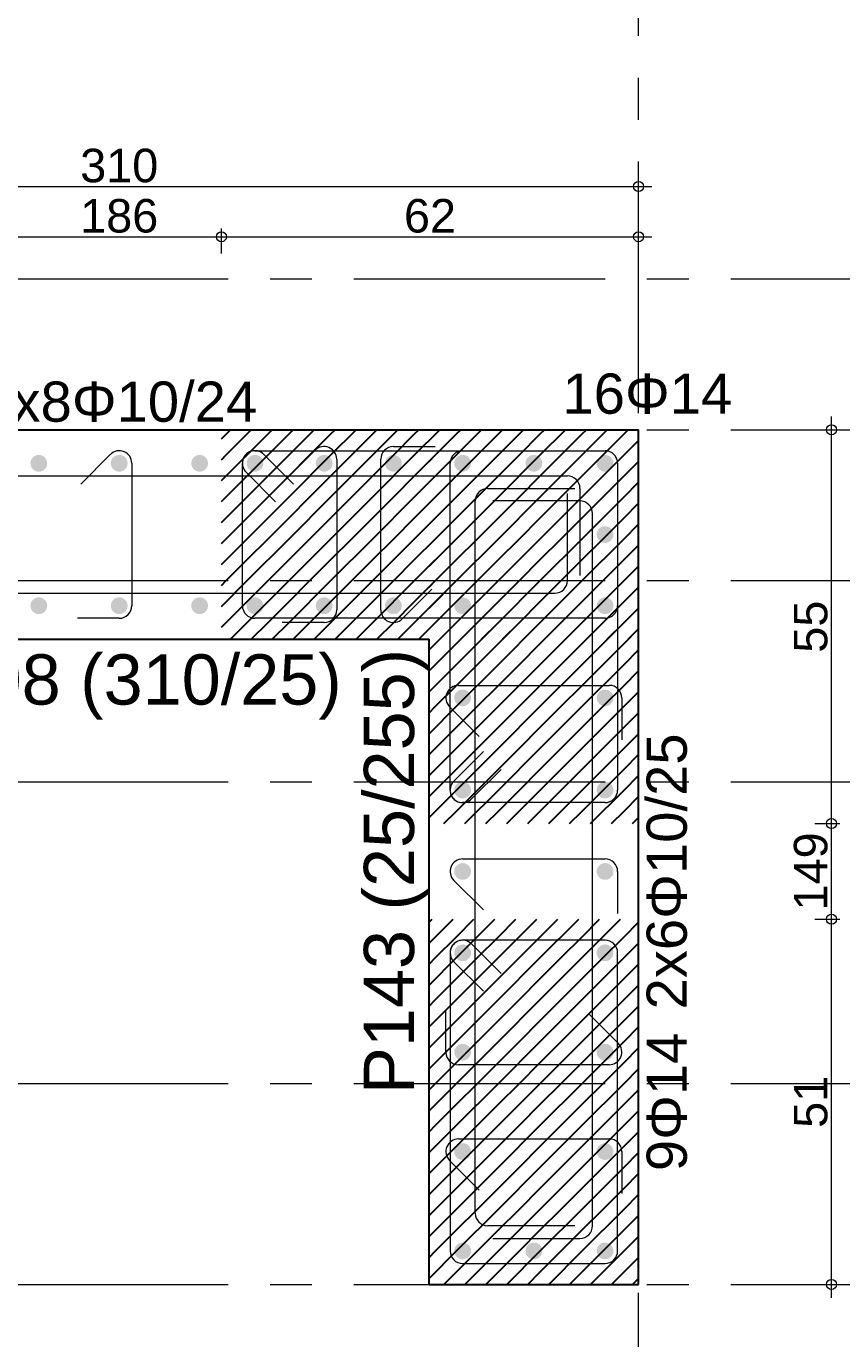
# Model space of a CAD drawing. Header units: millimetres. Extents: x 2232 to 85269, y -3593 to 5869.
# Drawn here: x 26663.6 to 26907, y 4460.7 to 4852.3 of the extents above; entities that cross this region are included whole.
import ezdxf

# ---------------------------------------------------------------- set-up
doc = ezdxf.new("R2010")
doc.units = ezdxf.units.MM
doc.linetypes.add('CENTER2', pattern=[112.5, 75, -12.5, 12.5, -12.5])
doc.linetypes.add('DASHDOT2', pattern=[12.7, 6.35, -3.175, 0, -3.175])
doc.layers.add('aks', color=251, linetype='DASHDOT2', lineweight=35)
for name, color, linetype in [('Donatı Yazısı', 7, 'Continuous'), ('Donatı Çizgisi', 7, 'Continuous'), ('Kolon', 7, 'Continuous'), ('Ölçülendirme', 7, 'Continuous')]:
    doc.layers.add(name, color=color, linetype=linetype)
doc.styles.add('arial_1_18', font='arial.ttf', dxfattribs={"height": 0.2})

# ---------------------------------------------------------------- blocks, each defined once
blk = doc.blocks.new('IDE999Entity6845')
at = {"layer": 'aks', "color": 250, "linetype": 'CENTER2', "lineweight": 5}
blk.add_lwpolyline([(14629.32, 200), (14629.32, 2530)], dxfattribs=at)

msp = doc.modelspace()

# ---------------------------------------------------------------- hatches: boundary and pattern name
at = {"layer": 'Donatı Çizgisi', "linetype": 'Continuous', "lineweight": 5}
h = msp.add_hatch(color=5, dxfattribs=at)
edge = h.paths.add_edge_path(flags=0)
edge.add_arc((26667.37, 4721.87), 2.5, 0, 360)
h = msp.add_hatch(color=5, dxfattribs=at)
edge = h.paths.add_edge_path(flags=0)
edge.add_arc((26691.37, 4721.87), 2.5, 0, 360)
h = msp.add_hatch(color=5, dxfattribs=at)
edge = h.paths.add_edge_path(flags=0)
edge.add_arc((26715.37, 4721.87), 2.5, 0, 360)
h = msp.add_hatch(color=5, dxfattribs=at)
edge = h.paths.add_edge_path(flags=0)
edge.add_arc((26731.87, 4721.87), 2.5, 0, 360)
h = msp.add_hatch(color=5, dxfattribs=at)
edge = h.paths.add_edge_path(flags=0)
edge.add_arc((26752.53, 4721.87), 2.5, 0, 360)
h = msp.add_hatch(color=5, dxfattribs=at)
edge = h.paths.add_edge_path(flags=0)
edge.add_arc((26773.2, 4721.87), 2.5, 0, 360)
h = msp.add_hatch(color=5, dxfattribs=at)
edge = h.paths.add_edge_path(flags=0)
edge.add_arc((26793.87, 4721.87), 2.5, 0, 360)
h = msp.add_hatch(color=5, dxfattribs=at)
edge = h.paths.add_edge_path(flags=0)
edge.add_arc((26815.12, 4721.87), 2.5, 0, 360)
h = msp.add_hatch(color=5, dxfattribs=at)
edge = h.paths.add_edge_path(flags=0)
edge.add_arc((26836.37, 4721.87), 2.5, 0, 360)
h = msp.add_hatch(color=5, dxfattribs=at)
edge = h.paths.add_edge_path(flags=0)
edge.add_arc((26836.37, 4700.62), 2.5, 0, 360)
h = msp.add_hatch(color=5, dxfattribs=at)
edge = h.paths.add_edge_path(flags=0)
edge.add_arc((26667.37, 4679.37), 2.5, 0, 360)
h = msp.add_hatch(color=5, dxfattribs=at)
edge = h.paths.add_edge_path(flags=0)
edge.add_arc((26691.37, 4679.37), 2.5, 0, 360)
h = msp.add_hatch(color=5, dxfattribs=at)
edge = h.paths.add_edge_path(flags=0)
edge.add_arc((26715.37, 4679.37), 2.5, 0, 360)
h = msp.add_hatch(color=5, dxfattribs=at)
edge = h.paths.add_edge_path(flags=0)
edge.add_arc((26731.87, 4679.37), 2.5, 0, 360)
h = msp.add_hatch(color=5, dxfattribs=at)
edge = h.paths.add_edge_path(flags=0)
edge.add_arc((26752.53, 4679.37), 2.5, 0, 360)
h = msp.add_hatch(color=5, dxfattribs=at)
edge = h.paths.add_edge_path(flags=0)
edge.add_arc((26773.2, 4679.37), 2.5, 0, 360)
h = msp.add_hatch(color=5, dxfattribs=at)
edge = h.paths.add_edge_path(flags=0)
edge.add_arc((26793.87, 4679.37), 2.5, 0, 360)
h = msp.add_hatch(color=5, dxfattribs=at)
edge = h.paths.add_edge_path(flags=0)
edge.add_arc((26836.37, 4679.37), 2.5, 0, 360)
h = msp.add_hatch(color=5, dxfattribs=at)
edge = h.paths.add_edge_path(flags=0)
edge.add_arc((26793.87, 4651.87), 2.5, 0, 360)
h = msp.add_hatch(color=5, dxfattribs=at)
edge = h.paths.add_edge_path(flags=0)
edge.add_arc((26836.37, 4651.87), 2.5, 0, 360)
h = msp.add_hatch(color=5, dxfattribs=at)
edge = h.paths.add_edge_path(flags=0)
edge.add_arc((26793.87, 4624.37), 2.5, 0, 360)
h = msp.add_hatch(color=5, dxfattribs=at)
edge = h.paths.add_edge_path(flags=0)
edge.add_arc((26836.37, 4624.37), 2.5, 0, 360)
h = msp.add_hatch(color=5, dxfattribs=at)
edge = h.paths.add_edge_path(flags=0)
edge.add_arc((26793.87, 4600.09), 2.5, 0, 360)
h = msp.add_hatch(color=5, dxfattribs=at)
edge = h.paths.add_edge_path(flags=0)
edge.add_arc((26836.37, 4600.09), 2.5, 0, 360)
h = msp.add_hatch(color=5, dxfattribs=at)
edge = h.paths.add_edge_path(flags=0)
edge.add_arc((26793.87, 4575.82), 2.5, 0, 360)
h = msp.add_hatch(color=5, dxfattribs=at)
edge = h.paths.add_edge_path(flags=0)
edge.add_arc((26836.37, 4575.82), 2.5, 0, 360)
h = msp.add_hatch(color=5, dxfattribs=at)
edge = h.paths.add_edge_path(flags=0)
edge.add_arc((26793.87, 4546.17), 2.5, 0, 360)
h = msp.add_hatch(color=5, dxfattribs=at)
edge = h.paths.add_edge_path(flags=0)
edge.add_arc((26836.37, 4546.17), 2.5, 0, 360)
h = msp.add_hatch(color=5, dxfattribs=at)
edge = h.paths.add_edge_path(flags=0)
edge.add_arc((26793.87, 4516.52), 2.5, 0, 360)
h = msp.add_hatch(color=5, dxfattribs=at)
edge = h.paths.add_edge_path(flags=0)
edge.add_arc((26836.37, 4516.52), 2.5, 0, 360)
h = msp.add_hatch(color=5, dxfattribs=at)
edge = h.paths.add_edge_path(flags=0)
edge.add_arc((26793.87, 4486.87), 2.5, 0, 360)
h = msp.add_hatch(color=5, dxfattribs=at)
edge = h.paths.add_edge_path(flags=0)
edge.add_arc((26815.12, 4486.87), 2.5, 0, 360)
h = msp.add_hatch(color=5, dxfattribs=at)
edge = h.paths.add_edge_path(flags=0)
edge.add_arc((26836.37, 4486.87), 2.5, 0, 360)

# ---------------------------------------------------------------- linework, layer by layer
at = {"layer": 'aks', "color": 250, "linetype": 'CENTER2', "lineweight": 5}
for points in [[(24736.37, 4776.87), (27996.37, 4776.87)], [(24736.37, 4731.87), (27996.37, 4731.87)], [(24736.37, 4686.87), (27996.37, 4686.87)], [(24736.37, 4626.87), (27996.37, 4626.87)], [(24736.37, 4536.87), (27996.37, 4536.87)], [(24736.37, 4476.87), (27996.37, 4476.87)]]:
    msp.add_lwpolyline(points, dxfattribs=at)
at = {"layer": 'Donatı Çizgisi', "color": 1, "linetype": 'Continuous', "lineweight": 5}
for points in [[(26773.2, 4726.87), (26785.7, 4726.87)], [(26679.87, 4715.68), (26688.71, 4724.52)], [(26741.04, 4716.93), (26749.88, 4725.77)], [(26756.28, 4723.12), (26756.28, 4678.12)], [(26769.45, 4678.12), (26769.45, 4723.12)], [(26695.12, 4721.87), (26695.12, 4679.37)], [(26561.37, 4718.12), (26825.12, 4718.12)], [(26801.37, 4714.37), (26827.37, 4714.37)], [(26825.12, 4686.87), (26825.12, 4712.87)], [(26828.87, 4714.37), (26828.87, 4688.37)], [(26797.62, 4498.12), (26797.62, 4710.62)], [(26828.87, 4710.62), (26802.87, 4710.62)], [(26832.62, 4494.37), (26832.62, 4706.87)], [(26784.69, 4684.3), (26775.85, 4675.47)], [(26557.62, 4683.12), (26821.37, 4683.12)], [(26691.37, 4675.62), (26678.87, 4675.62)], [(26752.53, 4674.37), (26740.03, 4674.37)], [(26792.62, 4655.62), (26837.62, 4655.62)], [(26798.8, 4640.38), (26789.96, 4649.22)], [(26841.37, 4651.87), (26841.37, 4639.37)], [(26793.87, 4603.84), (26836.37, 4603.84)], [(26800.05, 4588.6), (26791.21, 4597.44)], [(26840.12, 4600.09), (26840.12, 4587.59)], [(26788.87, 4546.17), (26788.87, 4558.67)], [(26831.43, 4557.66), (26840.27, 4548.82)], [(26837.62, 4542.42), (26792.62, 4542.42)], [(26792.62, 4520.27), (26837.62, 4520.27)], [(26841.37, 4516.52), (26841.37, 4504.02)], [(26798.8, 4505.03), (26789.96, 4513.87)], [(26827.37, 4494.37), (26801.37, 4494.37)], [(26802.87, 4490.62), (26828.87, 4490.62)]]:
    msp.add_lwpolyline(points, dxfattribs=at)
at = {"layer": 'Donatı Çizgisi', "color": 5, "linetype": 'Continuous', "lineweight": 5}
for points in [[(26731.87, 4725.62), (26836.37, 4725.62)], [(26734.52, 4724.52), (26743.36, 4715.68)], [(26793.87, 4725.62), (26836.37, 4725.62)], [(26728.12, 4679.37), (26728.12, 4721.87)], [(26738.05, 4710.38), (26729.21, 4719.22)], [(26790.12, 4624.37), (26790.12, 4721.87)], [(26840.12, 4721.87), (26840.12, 4679.37)], [(26840.12, 4721.87), (26840.12, 4624.37)], [(26836.37, 4675.62), (26731.87, 4675.62)], [(26791.21, 4627.02), (26800.05, 4635.86)], [(26805.36, 4630.55), (26796.52, 4621.72)], [(26836.37, 4620.62), (26793.87, 4620.62)], [(26836.37, 4579.57), (26793.87, 4579.57)], [(26805.36, 4569.63), (26796.52, 4578.47)], [(26790.12, 4575.82), (26790.12, 4486.87)], [(26840.12, 4486.87), (26840.12, 4575.82)], [(26791.21, 4573.17), (26800.05, 4564.33)], [(26793.87, 4483.12), (26836.37, 4483.12)]]:
    msp.add_lwpolyline(points, dxfattribs=at)
at = {"layer": 'Donatı Çizgisi', "color": 1, "linetype": 'Continuous', "lineweight": 5}
for centre, start, end in [((26752.53, 4723.12), 0, 135), ((26773.2, 4723.12), 90, 180), ((26691.37, 4721.87), 0, 135), ((26825.12, 4714.37), 0, 90), ((26801.37, 4710.62), 90, 180), ((26828.87, 4706.87), 0, 90), ((26821.37, 4686.87), 270, 0), ((26691.37, 4679.37), 270, 0), ((26752.53, 4678.12), 270, 0), ((26773.2, 4678.12), 180, 315), ((26792.62, 4651.87), 90, 225), ((26837.62, 4651.87), 0, 90), ((26793.87, 4600.09), 90, 225), ((26836.37, 4600.09), 0, 90), ((26837.62, 4546.17), 270, 45), ((26792.62, 4546.17), 180, 270), ((26792.62, 4516.52), 90, 225), ((26837.62, 4516.52), 0, 90), ((26801.37, 4498.12), 180, 270), ((26828.87, 4494.37), 270, 0)]:
    msp.add_arc(centre, 3.75, start, end, dxfattribs=at)
at = {"layer": 'Donatı Çizgisi', "color": 5, "linetype": 'Continuous', "lineweight": 5}
for centre, start, end in [((26731.87, 4721.87), 90, 225), ((26731.87, 4721.87), 45, 180), ((26793.87, 4721.87), 90, 180), ((26836.37, 4721.87), 0, 90), ((26836.37, 4721.87), 0, 90), ((26731.87, 4679.37), 180, 270), ((26836.37, 4679.37), 270, 0), ((26793.87, 4624.37), 135, 270), ((26793.87, 4624.37), 180, 315), ((26836.37, 4624.37), 270, 0), ((26793.87, 4575.82), 45, 180), ((26793.87, 4575.82), 90, 225), ((26836.37, 4575.82), 0, 90), ((26793.87, 4486.87), 180, 270), ((26836.37, 4486.87), 270, 0)]:
    msp.add_arc(centre, 3.75, start, end, dxfattribs=at)
at = {"layer": 'Kolon', "color": 33, "linetype": 'Continuous', "lineweight": -3}
for points in [[(26598.87, 4731.87), (26783.87, 4731.87)], [(26783.87, 4731.87), (26846.37, 4731.87)], [(26846.37, 4669.37), (26846.37, 4731.87)], [(26598.87, 4669.37), (26783.87, 4669.37)], [(26783.87, 4476.87), (26783.87, 4669.37)], [(26846.37, 4476.87), (26846.37, 4669.37)], [(26783.87, 4476.87), (26846.37, 4476.87)]]:
    msp.add_lwpolyline(points, dxfattribs=at)
at = {"layer": 'Kolon', "color": 251, "linetype": 'Continuous', "lineweight": -3}
for points in [[(26721.87, 4729.19), (26724.54, 4731.87)], [(26723.29, 4724.37), (26729.54, 4730.62)], [(26729.54, 4724.37), (26737.04, 4731.87)], [(26729.54, 4730.62), (26730.79, 4731.87)], [(26735.79, 4724.37), (26742.04, 4730.62)], [(26742.04, 4724.37), (26749.54, 4731.87)], [(26742.04, 4730.62), (26743.29, 4731.87)], [(26748.29, 4724.37), (26754.54, 4730.62)], [(26754.54, 4724.37), (26762.04, 4731.87)], [(26754.54, 4730.62), (26755.79, 4731.87)], [(26760.79, 4724.37), (26767.04, 4730.62)], [(26767.04, 4724.37), (26774.54, 4731.87)], [(26767.04, 4730.62), (26768.29, 4731.87)], [(26773.29, 4724.37), (26779.54, 4730.62)], [(26779.54, 4724.37), (26787.04, 4731.87)], [(26779.54, 4730.62), (26780.79, 4731.87)], [(26783.87, 4728.69), (26787.04, 4731.87)], [(26785.79, 4724.37), (26792.04, 4730.62)], [(26785.79, 4724.37), (26792.04, 4730.62)], [(26792.04, 4724.37), (26799.54, 4731.87)], [(26792.04, 4730.62), (26793.29, 4731.87)], [(26792.04, 4724.37), (26799.54, 4731.87)], [(26792.04, 4730.62), (26793.29, 4731.87)], [(26798.29, 4724.37), (26804.54, 4730.62)], [(26798.29, 4724.37), (26804.54, 4730.62)], [(26804.54, 4724.37), (26812.04, 4731.87)], [(26804.54, 4730.62), (26805.79, 4731.87)], [(26804.54, 4724.37), (26812.04, 4731.87)], [(26804.54, 4730.62), (26805.79, 4731.87)], [(26810.79, 4724.37), (26817.04, 4730.62)], [(26810.79, 4724.37), (26817.04, 4730.62)], [(26817.04, 4724.37), (26824.54, 4731.87)], [(26817.04, 4730.62), (26818.29, 4731.87)], [(26817.04, 4724.37), (26824.54, 4731.87)], [(26817.04, 4730.62), (26818.29, 4731.87)], [(26823.29, 4724.37), (26829.54, 4730.62)], [(26823.29, 4724.37), (26829.54, 4730.62)], [(26829.54, 4724.37), (26837.04, 4731.87)], [(26829.54, 4730.62), (26830.79, 4731.87)], [(26829.54, 4724.37), (26837.04, 4731.87)], [(26829.54, 4730.62), (26830.79, 4731.87)], [(26835.79, 4724.37), (26842.04, 4730.62)], [(26835.79, 4724.37), (26842.04, 4730.62)], [(26842.04, 4730.62), (26843.29, 4731.87)], [(26842.04, 4730.62), (26843.29, 4731.87)], [(26842.04, 4724.37), (26846.37, 4728.69)], [(26842.04, 4724.37), (26846.37, 4728.69)], [(26721.87, 4716.69), (26729.54, 4724.37)], [(26721.87, 4722.94), (26723.29, 4724.37)], [(26729.54, 4711.87), (26742.04, 4724.37)], [(26729.54, 4718.12), (26735.79, 4724.37)], [(26742.04, 4711.87), (26754.54, 4724.37)], [(26742.04, 4718.12), (26748.29, 4724.37)], [(26754.54, 4711.87), (26767.04, 4724.37)], [(26754.54, 4718.12), (26760.79, 4724.37)], [(26767.04, 4711.87), (26779.54, 4724.37)], [(26767.04, 4718.12), (26773.29, 4724.37)], [(26779.54, 4711.87), (26792.04, 4724.37)], [(26779.54, 4718.12), (26785.79, 4724.37)], [(26783.87, 4716.19), (26792.04, 4724.37)], [(26783.87, 4722.44), (26785.79, 4724.37)], [(26792.04, 4711.87), (26804.54, 4724.37)], [(26792.04, 4718.12), (26798.29, 4724.37)], [(26792.04, 4711.87), (26804.54, 4724.37)], [(26792.04, 4718.12), (26798.29, 4724.37)], [(26804.54, 4711.87), (26817.04, 4724.37)], [(26804.54, 4718.12), (26810.79, 4724.37)], [(26804.54, 4711.87), (26817.04, 4724.37)], [(26804.54, 4718.12), (26810.79, 4724.37)], [(26817.04, 4711.87), (26829.54, 4724.37)], [(26817.04, 4718.12), (26823.29, 4724.37)], [(26817.04, 4711.87), (26829.54, 4724.37)], [(26817.04, 4718.12), (26823.29, 4724.37)], [(26829.54, 4711.87), (26842.04, 4724.37)], [(26829.54, 4718.12), (26835.79, 4724.37)], [(26829.54, 4711.87), (26842.04, 4724.37)], [(26829.54, 4718.12), (26835.79, 4724.37)], [(26842.04, 4718.12), (26846.37, 4722.44)], [(26842.04, 4718.12), (26846.37, 4722.44)], [(26723.29, 4711.87), (26729.54, 4718.12)], [(26735.79, 4711.87), (26742.04, 4718.12)], [(26748.29, 4711.87), (26754.54, 4718.12)], [(26760.79, 4711.87), (26767.04, 4718.12)], [(26773.29, 4711.87), (26779.54, 4718.12)], [(26785.79, 4711.87), (26792.04, 4718.12)], [(26785.79, 4711.87), (26792.04, 4718.12)], [(26798.29, 4711.87), (26804.54, 4718.12)], [(26798.29, 4711.87), (26804.54, 4718.12)], [(26810.79, 4711.87), (26817.04, 4718.12)], [(26810.79, 4711.87), (26817.04, 4718.12)], [(26823.29, 4711.87), (26829.54, 4718.12)], [(26823.29, 4711.87), (26829.54, 4718.12)], [(26835.79, 4711.87), (26842.04, 4718.12)], [(26835.79, 4711.87), (26842.04, 4718.12)], [(26842.04, 4711.87), (26846.37, 4716.19)], [(26842.04, 4711.87), (26846.37, 4716.19)], [(26721.87, 4704.19), (26729.54, 4711.87)], [(26721.87, 4710.44), (26723.29, 4711.87)], [(26729.54, 4699.37), (26742.04, 4711.87)], [(26729.54, 4705.62), (26735.79, 4711.87)], [(26742.04, 4699.37), (26754.54, 4711.87)], [(26742.04, 4705.62), (26748.29, 4711.87)], [(26754.54, 4699.37), (26767.04, 4711.87)], [(26754.54, 4705.62), (26760.79, 4711.87)], [(26767.04, 4699.37), (26779.54, 4711.87)], [(26767.04, 4705.62), (26773.29, 4711.87)], [(26779.54, 4699.37), (26792.04, 4711.87)], [(26779.54, 4705.62), (26785.79, 4711.87)], [(26783.87, 4703.69), (26792.04, 4711.87)], [(26783.87, 4709.94), (26785.79, 4711.87)], [(26792.04, 4699.37), (26804.54, 4711.87)], [(26792.04, 4705.62), (26798.29, 4711.87)], [(26792.04, 4699.37), (26804.54, 4711.87)], [(26792.04, 4705.62), (26798.29, 4711.87)], [(26804.54, 4699.37), (26817.04, 4711.87)], [(26804.54, 4705.62), (26810.79, 4711.87)], [(26804.54, 4699.37), (26817.04, 4711.87)], [(26804.54, 4705.62), (26810.79, 4711.87)], [(26817.04, 4699.37), (26829.54, 4711.87)], [(26817.04, 4705.62), (26823.29, 4711.87)], [(26817.04, 4699.37), (26829.54, 4711.87)], [(26817.04, 4705.62), (26823.29, 4711.87)], [(26829.54, 4699.37), (26842.04, 4711.87)], [(26829.54, 4705.62), (26835.79, 4711.87)], [(26829.54, 4699.37), (26842.04, 4711.87)], [(26829.54, 4705.62), (26835.79, 4711.87)], [(26842.04, 4705.62), (26846.37, 4709.94)], [(26842.04, 4705.62), (26846.37, 4709.94)], [(26723.29, 4699.37), (26729.54, 4705.62)], [(26735.79, 4699.37), (26742.04, 4705.62)], [(26748.29, 4699.37), (26754.54, 4705.62)], [(26760.79, 4699.37), (26767.04, 4705.62)], [(26773.29, 4699.37), (26779.54, 4705.62)], [(26785.79, 4699.37), (26792.04, 4705.62)], [(26785.79, 4699.37), (26792.04, 4705.62)], [(26798.29, 4699.37), (26804.54, 4705.62)], [(26798.29, 4699.37), (26804.54, 4705.62)], [(26810.79, 4699.37), (26817.04, 4705.62)], [(26810.79, 4699.37), (26817.04, 4705.62)], [(26823.29, 4699.37), (26829.54, 4705.62)], [(26823.29, 4699.37), (26829.54, 4705.62)], [(26835.79, 4699.37), (26842.04, 4705.62)], [(26835.79, 4699.37), (26842.04, 4705.62)], [(26842.04, 4699.37), (26846.37, 4703.69)], [(26842.04, 4699.37), (26846.37, 4703.69)], [(26721.87, 4691.69), (26729.54, 4699.37)], [(26721.87, 4697.94), (26723.29, 4699.37)], [(26729.54, 4686.87), (26742.04, 4699.37)], [(26729.54, 4693.12), (26735.79, 4699.37)], [(26742.04, 4686.87), (26754.54, 4699.37)], [(26742.04, 4693.12), (26748.29, 4699.37)], [(26754.54, 4686.87), (26767.04, 4699.37)], [(26754.54, 4693.12), (26760.79, 4699.37)], [(26767.04, 4686.87), (26779.54, 4699.37)], [(26767.04, 4693.12), (26773.29, 4699.37)], [(26779.54, 4686.87), (26792.04, 4699.37)], [(26779.54, 4693.12), (26785.79, 4699.37)], [(26783.87, 4691.19), (26792.04, 4699.37)], [(26783.87, 4697.44), (26785.79, 4699.37)], [(26792.04, 4686.87), (26804.54, 4699.37)], [(26792.04, 4693.12), (26798.29, 4699.37)], [(26792.04, 4686.87), (26804.54, 4699.37)], [(26792.04, 4693.12), (26798.29, 4699.37)], [(26804.54, 4686.87), (26817.04, 4699.37)], [(26804.54, 4693.12), (26810.79, 4699.37)], [(26804.54, 4686.87), (26817.04, 4699.37)], [(26804.54, 4693.12), (26810.79, 4699.37)], [(26817.04, 4686.87), (26829.54, 4699.37)], [(26817.04, 4693.12), (26823.29, 4699.37)], [(26817.04, 4686.87), (26829.54, 4699.37)], [(26817.04, 4693.12), (26823.29, 4699.37)], [(26829.54, 4686.87), (26842.04, 4699.37)], [(26829.54, 4693.12), (26835.79, 4699.37)], [(26829.54, 4686.87), (26842.04, 4699.37)], [(26829.54, 4693.12), (26835.79, 4699.37)], [(26842.04, 4693.12), (26846.37, 4697.44)], [(26842.04, 4693.12), (26846.37, 4697.44)], [(26723.29, 4686.87), (26729.54, 4693.12)], [(26735.79, 4686.87), (26742.04, 4693.12)], [(26748.29, 4686.87), (26754.54, 4693.12)], [(26760.79, 4686.87), (26767.04, 4693.12)], [(26773.29, 4686.87), (26779.54, 4693.12)], [(26785.79, 4686.87), (26792.04, 4693.12)], [(26785.79, 4686.87), (26792.04, 4693.12)], [(26798.29, 4686.87), (26804.54, 4693.12)], [(26798.29, 4686.87), (26804.54, 4693.12)], [(26810.79, 4686.87), (26817.04, 4693.12)], [(26810.79, 4686.87), (26817.04, 4693.12)], [(26823.29, 4686.87), (26829.54, 4693.12)], [(26823.29, 4686.87), (26829.54, 4693.12)], [(26835.79, 4686.87), (26842.04, 4693.12)], [(26835.79, 4686.87), (26842.04, 4693.12)], [(26842.04, 4686.87), (26846.37, 4691.19)], [(26842.04, 4686.87), (26846.37, 4691.19)], [(26721.87, 4679.19), (26729.54, 4686.87)], [(26721.87, 4685.44), (26723.29, 4686.87)], [(26729.54, 4674.37), (26742.04, 4686.87)], [(26729.54, 4680.62), (26735.79, 4686.87)], [(26742.04, 4674.37), (26754.54, 4686.87)], [(26742.04, 4680.62), (26748.29, 4686.87)], [(26754.54, 4674.37), (26767.04, 4686.87)], [(26754.54, 4680.62), (26760.79, 4686.87)], [(26767.04, 4674.37), (26779.54, 4686.87)], [(26767.04, 4680.62), (26773.29, 4686.87)], [(26779.54, 4674.37), (26792.04, 4686.87)], [(26779.54, 4680.62), (26785.79, 4686.87)], [(26783.87, 4678.69), (26792.04, 4686.87)], [(26783.87, 4684.94), (26785.79, 4686.87)], [(26792.04, 4674.37), (26804.54, 4686.87)], [(26792.04, 4680.62), (26798.29, 4686.87)], [(26792.04, 4674.37), (26804.54, 4686.87)], [(26792.04, 4680.62), (26798.29, 4686.87)], [(26804.54, 4674.37), (26817.04, 4686.87)], [(26804.54, 4680.62), (26810.79, 4686.87)], [(26804.54, 4674.37), (26817.04, 4686.87)], [(26804.54, 4680.62), (26810.79, 4686.87)], [(26817.04, 4674.37), (26829.54, 4686.87)], [(26817.04, 4680.62), (26823.29, 4686.87)], [(26817.04, 4674.37), (26829.54, 4686.87)], [(26817.04, 4680.62), (26823.29, 4686.87)], [(26829.54, 4674.37), (26842.04, 4686.87)], [(26829.54, 4680.62), (26835.79, 4686.87)], [(26829.54, 4674.37), (26842.04, 4686.87)], [(26829.54, 4680.62), (26835.79, 4686.87)], [(26842.04, 4680.62), (26846.37, 4684.94)], [(26842.04, 4680.62), (26846.37, 4684.94)], [(26723.29, 4674.37), (26729.54, 4680.62)], [(26735.79, 4674.37), (26742.04, 4680.62)], [(26748.29, 4674.37), (26754.54, 4680.62)], [(26760.79, 4674.37), (26767.04, 4680.62)], [(26773.29, 4674.37), (26779.54, 4680.62)], [(26785.79, 4674.37), (26792.04, 4680.62)], [(26785.79, 4674.37), (26792.04, 4680.62)], [(26798.29, 4674.37), (26804.54, 4680.62)], [(26798.29, 4674.37), (26804.54, 4680.62)], [(26810.79, 4674.37), (26817.04, 4680.62)], [(26810.79, 4674.37), (26817.04, 4680.62)], [(26823.29, 4674.37), (26829.54, 4680.62)], [(26823.29, 4674.37), (26829.54, 4680.62)], [(26835.79, 4674.37), (26842.04, 4680.62)], [(26835.79, 4674.37), (26842.04, 4680.62)], [(26842.04, 4674.37), (26846.37, 4678.69)], [(26842.04, 4674.37), (26846.37, 4678.69)], [(26721.87, 4672.94), (26723.29, 4674.37)], [(26724.54, 4669.37), (26729.54, 4674.37)], [(26730.79, 4669.37), (26735.79, 4674.37)], [(26737.04, 4669.37), (26742.04, 4674.37)], [(26743.29, 4669.37), (26748.29, 4674.37)], [(26749.54, 4669.37), (26754.54, 4674.37)], [(26755.79, 4669.37), (26760.79, 4674.37)], [(26762.04, 4669.37), (26767.04, 4674.37)], [(26768.29, 4669.37), (26773.29, 4674.37)], [(26774.54, 4669.37), (26779.54, 4674.37)], [(26780.79, 4669.37), (26785.79, 4674.37)], [(26783.87, 4666.19), (26792.04, 4674.37)], [(26783.87, 4672.44), (26785.79, 4674.37)], [(26787.04, 4669.37), (26792.04, 4674.37)], [(26792.04, 4661.87), (26804.54, 4674.37)], [(26792.04, 4668.12), (26798.29, 4674.37)], [(26793.29, 4669.37), (26798.29, 4674.37)], [(26799.54, 4669.37), (26804.54, 4674.37)], [(26804.54, 4661.87), (26817.04, 4674.37)], [(26804.54, 4668.12), (26810.79, 4674.37)], [(26805.79, 4669.37), (26810.79, 4674.37)], [(26812.04, 4669.37), (26817.04, 4674.37)], [(26817.04, 4661.87), (26829.54, 4674.37)], [(26817.04, 4668.12), (26823.29, 4674.37)], [(26818.29, 4669.37), (26823.29, 4674.37)], [(26824.54, 4669.37), (26829.54, 4674.37)], [(26829.54, 4661.87), (26842.04, 4674.37)], [(26829.54, 4668.12), (26835.79, 4674.37)], [(26830.79, 4669.37), (26835.79, 4674.37)], [(26837.04, 4669.37), (26842.04, 4674.37)], [(26842.04, 4668.12), (26846.37, 4672.44)], [(26843.29, 4669.37), (26846.37, 4672.44)], [(26785.79, 4661.87), (26792.04, 4668.12)], [(26798.29, 4661.87), (26804.54, 4668.12)], [(26810.79, 4661.87), (26817.04, 4668.12)], [(26823.29, 4661.87), (26829.54, 4668.12)], [(26835.79, 4661.87), (26842.04, 4668.12)], [(26842.04, 4661.87), (26846.37, 4666.19)], [(26783.87, 4653.69), (26792.04, 4661.87)], [(26783.87, 4659.94), (26785.79, 4661.87)], [(26792.04, 4649.37), (26804.54, 4661.87)], [(26792.04, 4655.62), (26798.29, 4661.87)], [(26804.54, 4649.37), (26817.04, 4661.87)], [(26804.54, 4655.62), (26810.79, 4661.87)], [(26817.04, 4649.37), (26829.54, 4661.87)], [(26817.04, 4655.62), (26823.29, 4661.87)], [(26829.54, 4649.37), (26842.04, 4661.87)], [(26829.54, 4655.62), (26835.79, 4661.87)], [(26842.04, 4655.62), (26846.37, 4659.94)], [(26785.79, 4649.37), (26792.04, 4655.62)], [(26798.29, 4649.37), (26804.54, 4655.62)], [(26810.79, 4649.37), (26817.04, 4655.62)], [(26823.29, 4649.37), (26829.54, 4655.62)], [(26835.79, 4649.37), (26842.04, 4655.62)], [(26842.04, 4649.37), (26846.37, 4653.69)], [(26783.87, 4641.19), (26792.04, 4649.37)], [(26783.87, 4647.44), (26785.79, 4649.37)], [(26792.04, 4636.87), (26804.54, 4649.37)], [(26792.04, 4643.12), (26798.29, 4649.37)], [(26804.54, 4636.87), (26817.04, 4649.37)], [(26804.54, 4643.12), (26810.79, 4649.37)], [(26817.04, 4636.87), (26829.54, 4649.37)], [(26817.04, 4643.12), (26823.29, 4649.37)], [(26829.54, 4636.87), (26842.04, 4649.37)], [(26829.54, 4643.12), (26835.79, 4649.37)], [(26842.04, 4643.12), (26846.37, 4647.44)], [(26785.79, 4636.87), (26792.04, 4643.12)], [(26798.29, 4636.87), (26804.54, 4643.12)], [(26810.79, 4636.87), (26817.04, 4643.12)], [(26823.29, 4636.87), (26829.54, 4643.12)], [(26835.79, 4636.87), (26842.04, 4643.12)], [(26842.04, 4636.87), (26846.37, 4641.19)], [(26783.87, 4628.69), (26792.04, 4636.87)], [(26783.87, 4634.94), (26785.79, 4636.87)], [(26792.04, 4624.37), (26804.54, 4636.87)], [(26792.04, 4630.62), (26798.29, 4636.87)], [(26804.54, 4624.37), (26817.04, 4636.87)], [(26804.54, 4630.62), (26810.79, 4636.87)], [(26817.04, 4624.37), (26829.54, 4636.87)], [(26817.04, 4630.62), (26823.29, 4636.87)], [(26829.54, 4624.37), (26842.04, 4636.87)], [(26829.54, 4630.62), (26835.79, 4636.87)], [(26842.04, 4630.62), (26846.37, 4634.94)], [(26785.79, 4624.37), (26792.04, 4630.62)], [(26798.29, 4624.37), (26804.54, 4630.62)], [(26810.79, 4624.37), (26817.04, 4630.62)], [(26823.29, 4624.37), (26829.54, 4630.62)], [(26835.79, 4624.37), (26842.04, 4630.62)], [(26842.04, 4624.37), (26846.37, 4628.69)], [(26783.87, 4616.19), (26792.04, 4624.37)], [(26783.87, 4622.44), (26785.79, 4624.37)], [(26792.04, 4618.12), (26798.29, 4624.37)], [(26794.54, 4614.37), (26804.54, 4624.37)], [(26804.54, 4618.12), (26810.79, 4624.37)], [(26807.04, 4614.37), (26817.04, 4624.37)], [(26817.04, 4618.12), (26823.29, 4624.37)], [(26819.54, 4614.37), (26829.54, 4624.37)], [(26829.54, 4618.12), (26835.79, 4624.37)], [(26832.04, 4614.37), (26842.04, 4624.37)], [(26842.04, 4618.12), (26846.37, 4622.44)], [(26788.29, 4614.37), (26792.04, 4618.12)], [(26800.79, 4614.37), (26804.54, 4618.12)], [(26813.29, 4614.37), (26817.04, 4618.12)], [(26825.79, 4614.37), (26829.54, 4618.12)], [(26838.29, 4614.37), (26842.04, 4618.12)], [(26844.54, 4614.37), (26846.37, 4616.19)], [(26783.87, 4578.69), (26791, 4585.82)], [(26783.87, 4584.94), (26784.75, 4585.82)], [(26792.04, 4574.37), (26803.5, 4585.82)], [(26792.04, 4580.62), (26797.25, 4585.82)], [(26804.54, 4574.37), (26816, 4585.82)], [(26804.54, 4580.62), (26809.75, 4585.82)], [(26817.04, 4574.37), (26828.5, 4585.82)], [(26817.04, 4580.62), (26822.25, 4585.82)], [(26829.54, 4574.37), (26841, 4585.82)], [(26829.54, 4580.62), (26834.75, 4585.82)], [(26842.04, 4580.62), (26846.37, 4584.94)], [(26785.79, 4574.37), (26792.04, 4580.62)], [(26798.29, 4574.37), (26804.54, 4580.62)], [(26810.79, 4574.37), (26817.04, 4580.62)], [(26823.29, 4574.37), (26829.54, 4580.62)], [(26835.79, 4574.37), (26842.04, 4580.62)], [(26842.04, 4574.37), (26846.37, 4578.69)], [(26783.87, 4566.19), (26792.04, 4574.37)], [(26783.87, 4572.44), (26785.79, 4574.37)], [(26792.04, 4561.87), (26804.54, 4574.37)], [(26792.04, 4568.12), (26798.29, 4574.37)], [(26804.54, 4561.87), (26817.04, 4574.37)], [(26804.54, 4568.12), (26810.79, 4574.37)], [(26817.04, 4561.87), (26829.54, 4574.37)], [(26817.04, 4568.12), (26823.29, 4574.37)], [(26829.54, 4561.87), (26842.04, 4574.37)], [(26829.54, 4568.12), (26835.79, 4574.37)], [(26842.04, 4568.12), (26846.37, 4572.44)], [(26785.79, 4561.87), (26792.04, 4568.12)], [(26798.29, 4561.87), (26804.54, 4568.12)], [(26810.79, 4561.87), (26817.04, 4568.12)], [(26823.29, 4561.87), (26829.54, 4568.12)], [(26835.79, 4561.87), (26842.04, 4568.12)], [(26842.04, 4561.87), (26846.37, 4566.19)], [(26783.87, 4553.69), (26792.04, 4561.87)], [(26783.87, 4559.94), (26785.79, 4561.87)], [(26792.04, 4549.37), (26804.54, 4561.87)], [(26792.04, 4555.62), (26798.29, 4561.87)], [(26804.54, 4549.37), (26817.04, 4561.87)], [(26804.54, 4555.62), (26810.79, 4561.87)], [(26817.04, 4549.37), (26829.54, 4561.87)], [(26817.04, 4555.62), (26823.29, 4561.87)], [(26829.54, 4549.37), (26842.04, 4561.87)], [(26829.54, 4555.62), (26835.79, 4561.87)], [(26842.04, 4555.62), (26846.37, 4559.94)], [(26785.79, 4549.37), (26792.04, 4555.62)], [(26798.29, 4549.37), (26804.54, 4555.62)], [(26810.79, 4549.37), (26817.04, 4555.62)], [(26823.29, 4549.37), (26829.54, 4555.62)], [(26835.79, 4549.37), (26842.04, 4555.62)], [(26842.04, 4549.37), (26846.37, 4553.69)], [(26783.87, 4541.19), (26792.04, 4549.37)], [(26783.87, 4547.44), (26785.79, 4549.37)], [(26792.04, 4536.87), (26804.54, 4549.37)], [(26792.04, 4543.12), (26798.29, 4549.37)], [(26804.54, 4536.87), (26817.04, 4549.37)], [(26804.54, 4543.12), (26810.79, 4549.37)], [(26817.04, 4536.87), (26829.54, 4549.37)], [(26817.04, 4543.12), (26823.29, 4549.37)], [(26829.54, 4536.87), (26842.04, 4549.37)], [(26829.54, 4543.12), (26835.79, 4549.37)], [(26842.04, 4543.12), (26846.37, 4547.44)], [(26785.79, 4536.87), (26792.04, 4543.12)], [(26798.29, 4536.87), (26804.54, 4543.12)], [(26810.79, 4536.87), (26817.04, 4543.12)], [(26823.29, 4536.87), (26829.54, 4543.12)], [(26835.79, 4536.87), (26842.04, 4543.12)], [(26842.04, 4536.87), (26846.37, 4541.19)], [(26783.87, 4528.69), (26792.04, 4536.87)], [(26783.87, 4534.94), (26785.79, 4536.87)], [(26792.04, 4524.37), (26804.54, 4536.87)], [(26792.04, 4530.62), (26798.29, 4536.87)], [(26804.54, 4524.37), (26817.04, 4536.87)], [(26804.54, 4530.62), (26810.79, 4536.87)], [(26817.04, 4524.37), (26829.54, 4536.87)], [(26817.04, 4530.62), (26823.29, 4536.87)], [(26829.54, 4524.37), (26842.04, 4536.87)], [(26829.54, 4530.62), (26835.79, 4536.87)], [(26842.04, 4530.62), (26846.37, 4534.94)], [(26785.79, 4524.37), (26792.04, 4530.62)], [(26798.29, 4524.37), (26804.54, 4530.62)], [(26810.79, 4524.37), (26817.04, 4530.62)], [(26823.29, 4524.37), (26829.54, 4530.62)], [(26835.79, 4524.37), (26842.04, 4530.62)], [(26842.04, 4524.37), (26846.37, 4528.69)], [(26783.87, 4516.19), (26792.04, 4524.37)], [(26783.87, 4522.44), (26785.79, 4524.37)], [(26792.04, 4511.87), (26804.54, 4524.37)], [(26792.04, 4518.12), (26798.29, 4524.37)], [(26804.54, 4511.87), (26817.04, 4524.37)], [(26804.54, 4518.12), (26810.79, 4524.37)], [(26817.04, 4511.87), (26829.54, 4524.37)], [(26817.04, 4518.12), (26823.29, 4524.37)], [(26829.54, 4511.87), (26842.04, 4524.37)], [(26829.54, 4518.12), (26835.79, 4524.37)], [(26842.04, 4518.12), (26846.37, 4522.44)], [(26785.79, 4511.87), (26792.04, 4518.12)], [(26798.29, 4511.87), (26804.54, 4518.12)], [(26810.79, 4511.87), (26817.04, 4518.12)], [(26823.29, 4511.87), (26829.54, 4518.12)], [(26835.79, 4511.87), (26842.04, 4518.12)], [(26842.04, 4511.87), (26846.37, 4516.19)], [(26783.87, 4503.69), (26792.04, 4511.87)], [(26783.87, 4509.94), (26785.79, 4511.87)], [(26792.04, 4499.37), (26804.54, 4511.87)], [(26792.04, 4505.62), (26798.29, 4511.87)], [(26804.54, 4499.37), (26817.04, 4511.87)], [(26804.54, 4505.62), (26810.79, 4511.87)], [(26817.04, 4499.37), (26829.54, 4511.87)], [(26817.04, 4505.62), (26823.29, 4511.87)], [(26829.54, 4499.37), (26842.04, 4511.87)], [(26829.54, 4505.62), (26835.79, 4511.87)], [(26842.04, 4505.62), (26846.37, 4509.94)], [(26785.79, 4499.37), (26792.04, 4505.62)], [(26798.29, 4499.37), (26804.54, 4505.62)], [(26810.79, 4499.37), (26817.04, 4505.62)], [(26823.29, 4499.37), (26829.54, 4505.62)], [(26835.79, 4499.37), (26842.04, 4505.62)], [(26842.04, 4499.37), (26846.37, 4503.69)], [(26783.87, 4491.19), (26792.04, 4499.37)], [(26783.87, 4497.44), (26785.79, 4499.37)], [(26792.04, 4486.87), (26804.54, 4499.37)], [(26792.04, 4493.12), (26798.29, 4499.37)], [(26804.54, 4486.87), (26817.04, 4499.37)], [(26804.54, 4493.12), (26810.79, 4499.37)], [(26817.04, 4486.87), (26829.54, 4499.37)], [(26817.04, 4493.12), (26823.29, 4499.37)], [(26829.54, 4486.87), (26842.04, 4499.37)], [(26829.54, 4493.12), (26835.79, 4499.37)], [(26842.04, 4493.12), (26846.37, 4497.44)], [(26785.79, 4486.87), (26792.04, 4493.12)], [(26798.29, 4486.87), (26804.54, 4493.12)], [(26810.79, 4486.87), (26817.04, 4493.12)], [(26823.29, 4486.87), (26829.54, 4493.12)], [(26835.79, 4486.87), (26842.04, 4493.12)], [(26842.04, 4486.87), (26846.37, 4491.19)], [(26783.87, 4478.69), (26792.04, 4486.87)], [(26783.87, 4484.94), (26785.79, 4486.87)], [(26792.04, 4480.62), (26798.29, 4486.87)], [(26794.54, 4476.87), (26804.54, 4486.87)], [(26804.54, 4480.62), (26810.79, 4486.87)], [(26807.04, 4476.87), (26817.04, 4486.87)], [(26817.04, 4480.62), (26823.29, 4486.87)], [(26819.54, 4476.87), (26829.54, 4486.87)], [(26829.54, 4480.62), (26835.79, 4486.87)], [(26832.04, 4476.87), (26842.04, 4486.87)], [(26842.04, 4480.62), (26846.37, 4484.94)], [(26788.29, 4476.87), (26792.04, 4480.62)], [(26800.79, 4476.87), (26804.54, 4480.62)], [(26813.29, 4476.87), (26817.04, 4480.62)], [(26825.79, 4476.87), (26829.54, 4480.62)], [(26838.29, 4476.87), (26842.04, 4480.62)], [(26844.54, 4476.87), (26846.37, 4478.69)]]:
    msp.add_lwpolyline(points, dxfattribs=at)
at = {"layer": 'Ölçülendirme', "color": 5, "linetype": 'Continuous', "lineweight": 5}
for points in [[(26846.37, 4799.47), (26846.37, 4806.97)], [(26532.37, 4804.47), (26850.37, 4804.47)], [(26532.37, 4789.47), (26850.37, 4789.47)], [(26721.87, 4784.47), (26721.87, 4791.97)], [(26846.37, 4784.47), (26846.37, 4791.97)], [(26903.97, 4472.87), (26903.97, 4735.87)], [(26898.97, 4731.87), (26906.47, 4731.87)], [(26898.97, 4614.37), (26906.47, 4614.37)], [(26898.97, 4585.82), (26906.47, 4585.82)], [(26898.97, 4476.87), (26906.47, 4476.87)]]:
    msp.add_lwpolyline(points, dxfattribs=at)
for centre in [(26846.37, 4804.47), (26721.87, 4789.47), (26846.37, 4789.47), (26903.97, 4731.87), (26903.97, 4614.37), (26903.97, 4585.82), (26903.97, 4476.87)]:
    msp.add_circle(centre, 1.5, dxfattribs=at)

# ---------------------------------------------------------------- block references
at = {"layer": 'aks'}
msp.add_blockref('IDE999Entity6845', (12217.04, 2961.87), dxfattribs=at)

# ---------------------------------------------------------------- texts
at = {"layer": 'Donatı Yazısı', "color": 1, "linetype": 'Continuous', "lineweight": 5, "style": 'arial_1_18'}
for s, p in [('2x8Φ10/24', (26650.19, 4734.27)), ('16Φ14', (26823.66, 4736.66))]:
    msp.add_text(s, height=12, dxfattribs=at).set_placement(p)
for s, p in [('2x6Φ10/25', (26860.77, 4558.92)), ('9Φ14', (26860.77, 4510.68))]:
    msp.add_text(s, height=12, rotation=90, dxfattribs=at).set_placement(p)
at = {"layer": 'Kolon', "color": 1, "linetype": 'Continuous', "lineweight": 5, "style": 'arial_1_18'}
msp.add_text('P108 (310/25)', height=15, dxfattribs=at).set_placement((26624.97, 4649.87))
msp.add_text('P143 (25/255)', height=15, rotation=90, dxfattribs=at).set_placement((26779.37, 4533.69))
at = {"layer": 'Ölçülendirme', "color": 5, "linetype": 'Continuous', "lineweight": 5, "style": 'arial_1_18'}
for s, p in [('310', (26679.71, 4805.72)), ('186', (26679.71, 4790.72)), ('62', (26776.35, 4790.72))]:
    msp.add_text(s, height=10, dxfattribs=at).set_placement(p)
for s, p in [('55', (26902.72, 4665.35)), ('149', (26902.72, 4588.44)), ('51', (26902.72, 4523.58))]:
    msp.add_text(s, height=10, rotation=90, dxfattribs=at).set_placement(p)

doc.saveas('drawing.dxf')
